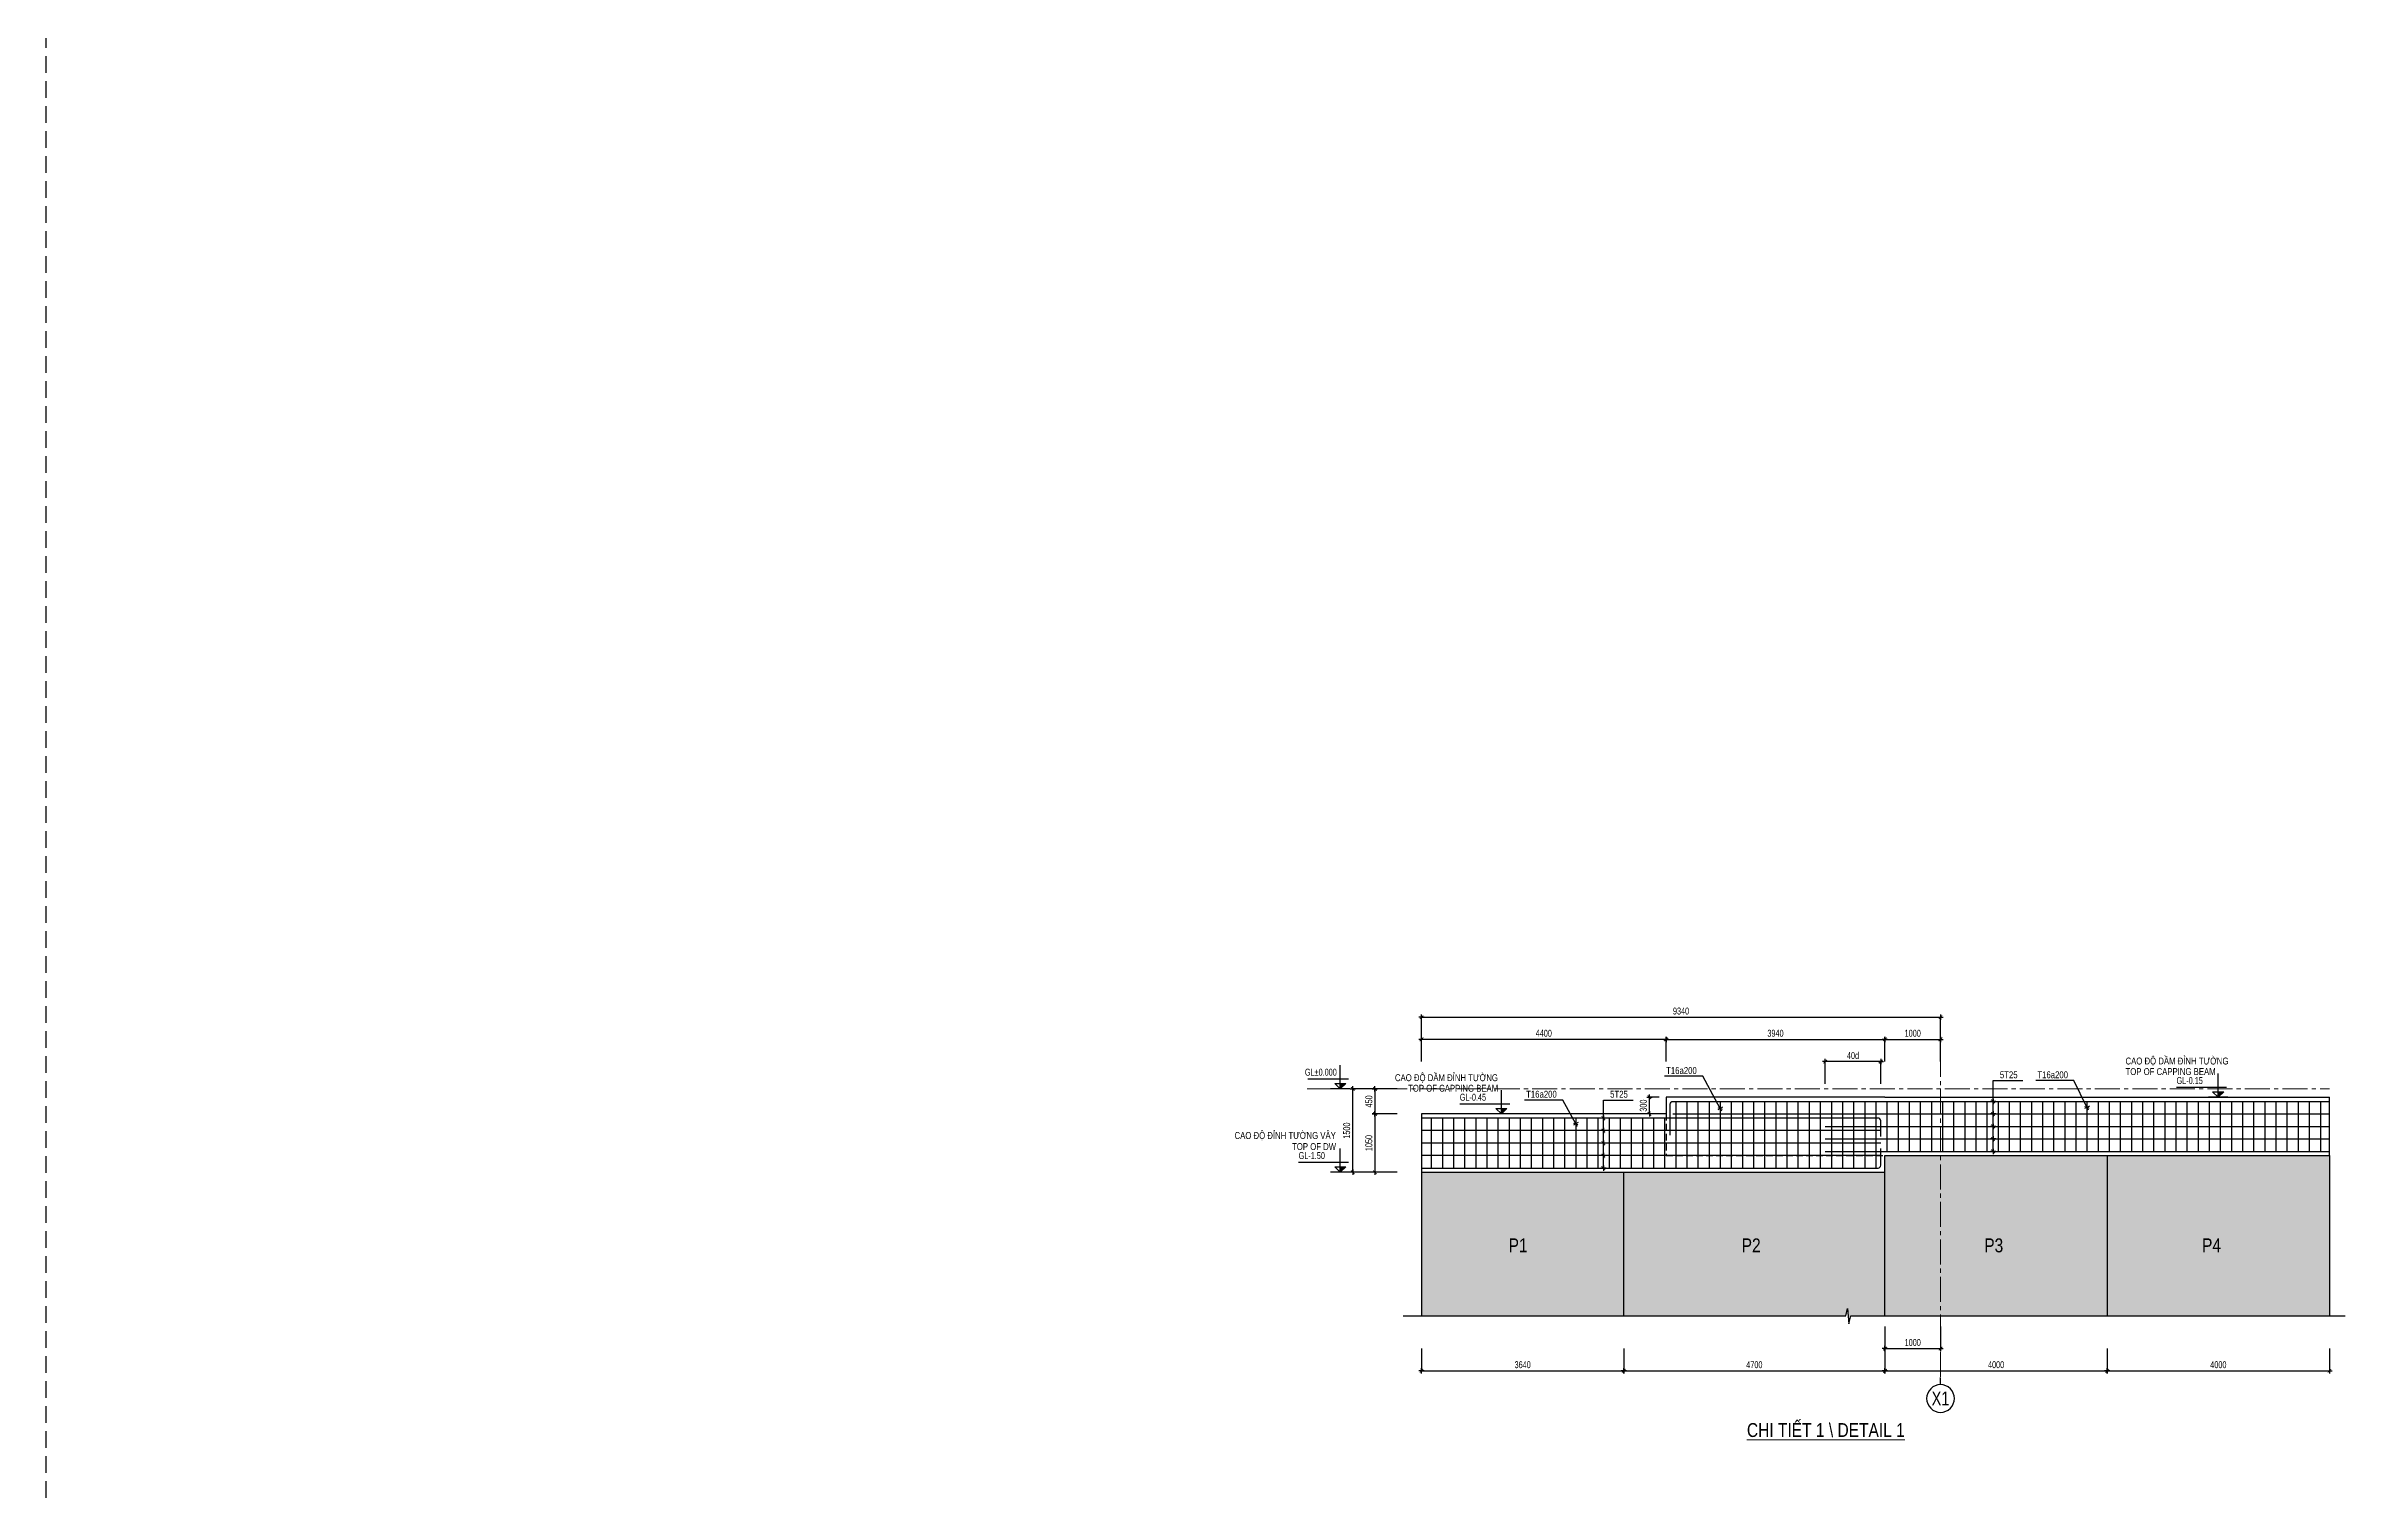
# Model space of a CAD drawing. Header units: millimetres. Extents: x 2611025 to 4139346, y -89870 to 101087.
# Drawn here: x 2754894 to 2796285, y -34281 to -8237 of the extents above; entities that cross this region are included whole.
import ezdxf
from ezdxf.enums import TextEntityAlignment as Align

# ---------------------------------------------------------------- set-up
doc = ezdxf.new("R2010")
doc.units = ezdxf.units.MM
doc.header["$LTSCALE"] = 1200
doc.header["$PDMODE"] = 35
for name, pattern in [('$$DASHED$$', [0.75, 0.5, -0.25]), ('CENTER2', [1.125, 0.75, -0.125, 0.125, -0.125]), ('HIDDEN', [0.375, 0.25, -0.125])]:
    doc.linetypes.add(name, pattern=pattern)
for name, color, linetype in [('CDC.01.AXIS', 160, 'CENTER2'), ('CDC.02.DIM', 1, 'Continuous'), ('CDC.04.HIDDEN', 8, 'HIDDEN'), ('CDC.05.STEEL', 4, 'Continuous'), ('CDC.06.TEXT', 2, 'Continuous'), ('CDC.10.HATCH', 251, 'Continuous'), ('CDC.11.NOTE', 8, 'Continuous'), ('S-BAO', 3, 'Continuous')]:
    doc.layers.add(name, color=color, linetype=linetype)
for name, color, linetype, lineweight in [('TCHI', 4, 'HIDDEN', 30), ('TEXTEN', 3, 'Continuous', 13), ('TEXTVN', 2, 'Continuous', 20)]:
    doc.layers.add(name, color=color, linetype=linetype, lineweight=lineweight)
doc.styles.add('1', font='arial.ttf', dxfattribs={"width": 0.75})
doc.styles.add('Arial', font='arial.ttf', dxfattribs={"height": 480})
doc.styles.add('BIGTEXT', font='arial.ttf', dxfattribs={"width": 0.8})
doc.styles.add('DB_Arial', font='arial.ttf', dxfattribs={"width": 0.8})
doc.styles.add('SMTEXT', font='arial.ttf', dxfattribs={"width": 0.75})
doc.dimstyles.new('50X1', dxfattribs={"dimscale": 50, "dimtxt": 2.5, "dimasz": 0.008, "dimexe": 0, "dimexo": 0, "dimgap": 0.9, "dimtad": 1, "dimdec": 0, "dimzin": 13, "dimdsep": 46, "dimtxsty": '1', "dimblk1": 'CHEO', "dimblk2": 'CHEO', "dimsah": 1, "dimcen": 0, "dimclrd": 256, "dimclre": 256, "dimclrt": 3, "dimadec": 0, "dimazin": 0, "dimtfac": 1, "dimtdec": 0, "dimtix": 1, "dimtmove": 2, "dimatfit": 3, "dimldrblk": 'CHEO', "dimfxl": 8, "dimfxlon": 1, "dimtolj": 1, "dimtzin": 13, "dimarcsym": 0})

# ---------------------------------------------------------------- blocks, each defined once
blk = doc.blocks.new('_Axis name')
at = {"layer": 'CDC.02.DIM'}
blk.add_line((0, 2.5), (0, 0), dxfattribs=at)
blk.add_circle((0, 7.5), 5, dxfattribs=at)
at = {"layer": 'CDC.02.DIM', "style": 'BIGTEXT', "width": 0.75}
blk.add_attdef('.', text='', height=5, dxfattribs=at).set_placement((0, 7.5), align=Align.MIDDLE)
blk = doc.blocks.new('tag_cd')
at = {"layer": 'CDC.10.HATCH'}
blk.add_hatch(color=256, dxfattribs=at).paths.add_polyline_path([(180, 240), (420, 0), (420, 240)])
at = {"layer": 'CDC.02.DIM'}
for points in [[(420, 240), (420, 0), (660, 240), (180, 240), (420, 0), (420, 1020)], [(0, 0), (840, 0)], [(60, 420), (2220, 420)]]:
    blk.add_lwpolyline(points, dxfattribs=at)
at = {"layer": 'CDC.06.TEXT', "ltscale": 0.5, "style": 'SMTEXT', "width": 0.75}
blk.add_attdef('CD', text='', height=300, dxfattribs=at).set_placement((2220, 570), align=Align.RIGHT)
blk = doc.blocks.new('CHEO')
at = {"layer": 'CDC.02.DIM'}
for points in [[(-121, 0), (121, 0)], [(0, 121), (0, -121)]]:
    blk.add_lwpolyline(points, dxfattribs=at)
at = {"layer": 'CDC.02.DIM', "const_width": 40}
blk.add_lwpolyline([(80, 80), (-80, -81)], dxfattribs=at)
blk = doc.blocks.new('*D20')
at = {"layer": 'CDC.02.DIM', "lineweight": -2, "transparency": 16777216}
for p, q in [((2779648, -31681), (2779648, -32081)), ((2783288, -31681), (2783288, -32081)), ((2779648, -32081), (2783287, -32081))]:
    blk.add_line(p, q, dxfattribs=at)
at = {"layer": 'Defpoints', "color": 0, "transparency": 16777216}
for p in [(2779648, -31278), (2783288, -31278), (2783288, -32081)]:
    blk.add_point(p, dxfattribs=at)
at = {"layer": 'CDC.02.DIM', "lineweight": -2, "transparency": 16777216, "xscale": 0.4, "yscale": 0.4, "zscale": 0.4, "rotation": 180}
blk.add_blockref('CHEO', (2779648, -32081), dxfattribs=at)
at = {"layer": 'CDC.02.DIM', "lineweight": -2, "transparency": 16777216, "xscale": 0.4, "yscale": 0.4, "zscale": 0.4}
blk.add_blockref('CHEO', (2783288, -32081), dxfattribs=at)
at = {"layer": 'CDC.02.DIM', "color": 3, "transparency": 16777216, "insert": (2781468, -31972), "char_height": 125, "attachment_point": 5, "style": '1'}
blk.add_mtext('\\A1;3640', dxfattribs=at)
blk = doc.blocks.new('*D21')
at = {"layer": 'CDC.02.DIM', "lineweight": -2, "transparency": 16777216}
for p, q in [((2783288, -31681), (2783288, -32081)), ((2787988, -31681), (2787988, -32081)), ((2783288, -32081), (2787987, -32081))]:
    blk.add_line(p, q, dxfattribs=at)
at = {"layer": 'Defpoints', "color": 0, "transparency": 16777216}
for p in [(2783288, -31278), (2787988, -31278), (2787988, -32081)]:
    blk.add_point(p, dxfattribs=at)
at = {"layer": 'CDC.02.DIM', "lineweight": -2, "transparency": 16777216, "xscale": 0.4, "yscale": 0.4, "zscale": 0.4, "rotation": 180}
blk.add_blockref('CHEO', (2783288, -32081), dxfattribs=at)
at = {"layer": 'CDC.02.DIM', "lineweight": -2, "transparency": 16777216, "xscale": 0.4, "yscale": 0.4, "zscale": 0.4}
blk.add_blockref('CHEO', (2787988, -32081), dxfattribs=at)
at = {"layer": 'CDC.02.DIM', "color": 3, "transparency": 16777216, "insert": (2785638, -31972), "char_height": 125, "attachment_point": 5, "style": '1'}
blk.add_mtext('\\A1;4700', dxfattribs=at)
blk = doc.blocks.new('*D22')
at = {"layer": 'CDC.02.DIM', "lineweight": -2, "transparency": 16777216}
for p, q in [((2787988, -31681), (2787988, -32081)), ((2791988, -31681), (2791988, -32081)), ((2787988, -32081), (2791987, -32081))]:
    blk.add_line(p, q, dxfattribs=at)
at = {"layer": 'Defpoints', "color": 0, "transparency": 16777216}
for p in [(2787988, -31278), (2791988, -31278), (2791988, -32081)]:
    blk.add_point(p, dxfattribs=at)
at = {"layer": 'CDC.02.DIM', "lineweight": -2, "transparency": 16777216, "xscale": 0.4, "yscale": 0.4, "zscale": 0.4, "rotation": 180}
blk.add_blockref('CHEO', (2787988, -32081), dxfattribs=at)
at = {"layer": 'CDC.02.DIM', "lineweight": -2, "transparency": 16777216, "xscale": 0.4, "yscale": 0.4, "zscale": 0.4}
blk.add_blockref('CHEO', (2791988, -32081), dxfattribs=at)
at = {"layer": 'CDC.02.DIM', "color": 3, "transparency": 16777216, "insert": (2789988, -31972), "char_height": 125, "attachment_point": 5, "style": '1'}
blk.add_mtext('\\A1;4000', dxfattribs=at)
blk = doc.blocks.new('*D23')
at = {"layer": 'CDC.02.DIM', "lineweight": -2, "transparency": 16777216}
for p, q in [((2779210, -27008), (2778810, -27008)), ((2778810, -27008), (2778810, -27457)), ((2779210, -27458), (2778810, -27458))]:
    blk.add_line(p, q, dxfattribs=at)
at = {"layer": 'Defpoints', "color": 0, "transparency": 16777216}
for p in [(2779401, -27008), (2778810, -27458), (2779401, -27458)]:
    blk.add_point(p, dxfattribs=at)
at = {"layer": 'CDC.02.DIM', "lineweight": -2, "transparency": 16777216, "xscale": 0.4, "yscale": 0.4, "zscale": 0.4}
for p, rotation in [((2778810, -27008), 90), ((2778810, -27458), 270)]:
    blk.add_blockref('CHEO', p, dxfattribs=dict(at, rotation=rotation))
at = {"layer": 'CDC.02.DIM', "color": 3, "transparency": 16777216, "insert": (2778701, -27233), "char_height": 125, "attachment_point": 5, "rotation": 90, "style": '1'}
blk.add_mtext('\\A1;450', dxfattribs=at)
blk = doc.blocks.new('*D24')
at = {"layer": 'CDC.02.DIM', "lineweight": -2, "transparency": 16777216}
for p, q in [((2779210, -27458), (2778810, -27458)), ((2778810, -27458), (2778810, -28507)), ((2779210, -28508), (2778810, -28508))]:
    blk.add_line(p, q, dxfattribs=at)
at = {"layer": 'Defpoints', "color": 0, "transparency": 16777216}
for p in [(2779401, -27458), (2778810, -28508), (2779401, -28508)]:
    blk.add_point(p, dxfattribs=at)
at = {"layer": 'CDC.02.DIM', "lineweight": -2, "transparency": 16777216, "xscale": 0.4, "yscale": 0.4, "zscale": 0.4}
for p, rotation in [((2778810, -27458), 90), ((2778810, -28508), 270)]:
    blk.add_blockref('CHEO', p, dxfattribs=dict(at, rotation=rotation))
at = {"layer": 'CDC.02.DIM', "color": 3, "transparency": 16777216, "insert": (2778701, -27983), "char_height": 125, "attachment_point": 5, "rotation": 90, "style": '1'}
blk.add_mtext('\\A1;1050', dxfattribs=at)
blk = doc.blocks.new('*D29')
at = {"layer": 'CDC.02.DIM', "lineweight": -2, "transparency": 16777216}
for p, q in [((2791988, -31681), (2791988, -32081)), ((2795988, -31681), (2795988, -32081)), ((2791988, -32081), (2795987, -32081))]:
    blk.add_line(p, q, dxfattribs=at)
at = {"layer": 'Defpoints', "color": 0, "transparency": 16777216}
for p in [(2791988, -31278), (2795988, -31278), (2795988, -32081)]:
    blk.add_point(p, dxfattribs=at)
at = {"layer": 'CDC.02.DIM', "lineweight": -2, "transparency": 16777216, "xscale": 0.4, "yscale": 0.4, "zscale": 0.4, "rotation": 180}
blk.add_blockref('CHEO', (2791988, -32081), dxfattribs=at)
at = {"layer": 'CDC.02.DIM', "lineweight": -2, "transparency": 16777216, "xscale": 0.4, "yscale": 0.4, "zscale": 0.4}
blk.add_blockref('CHEO', (2795988, -32081), dxfattribs=at)
at = {"layer": 'CDC.02.DIM', "color": 3, "transparency": 16777216, "insert": (2793988, -31972), "char_height": 125, "attachment_point": 5, "style": '1'}
blk.add_mtext('\\A1;4000', dxfattribs=at)
blk = doc.blocks.new('*D31')
at = {"layer": 'CDC.02.DIM', "lineweight": -2, "transparency": 16777216}
for p, q in [((2784048, -26516), (2784048, -26116)), ((2784048, -26116), (2787987, -26116)), ((2787988, -26516), (2787988, -26116))]:
    blk.add_line(p, q, dxfattribs=at)
at = {"layer": 'Defpoints', "color": 0, "transparency": 16777216}
for p in [(2787988, -26116), (2784048, -27158), (2787988, -27158)]:
    blk.add_point(p, dxfattribs=at)
at = {"layer": 'CDC.02.DIM', "lineweight": -2, "transparency": 16777216, "xscale": 0.4, "yscale": 0.4, "zscale": 0.4, "rotation": 180}
blk.add_blockref('CHEO', (2784048, -26116), dxfattribs=at)
at = {"layer": 'CDC.02.DIM', "lineweight": -2, "transparency": 16777216, "xscale": 0.4, "yscale": 0.4, "zscale": 0.4}
blk.add_blockref('CHEO', (2787988, -26116), dxfattribs=at)
at = {"layer": 'CDC.02.DIM', "color": 3, "transparency": 16777216, "insert": (2786018, -26007), "char_height": 125, "attachment_point": 5, "style": '1'}
blk.add_mtext('\\A1;3940', dxfattribs=at)
blk = doc.blocks.new('*D32')
at = {"layer": 'CDC.02.DIM', "lineweight": -2, "transparency": 16777216}
for p, q in [((2779648, -26516), (2779648, -26116)), ((2784047, -26116), (2779648, -26116)), ((2784048, -26516), (2784048, -26116))]:
    blk.add_line(p, q, dxfattribs=at)
at = {"layer": 'Defpoints', "color": 0, "transparency": 16777216}
for p in [(2779648, -26116), (2779648, -27158), (2784048, -27158)]:
    blk.add_point(p, dxfattribs=at)
at = {"layer": 'CDC.02.DIM', "lineweight": -2, "transparency": 16777216, "xscale": 0.4, "yscale": 0.4, "zscale": 0.4, "rotation": 180}
blk.add_blockref('CHEO', (2779648, -26116), dxfattribs=at)
at = {"layer": 'CDC.02.DIM', "lineweight": -2, "transparency": 16777216, "xscale": 0.4, "yscale": 0.4, "zscale": 0.4}
blk.add_blockref('CHEO', (2784048, -26116), dxfattribs=at)
at = {"layer": 'CDC.02.DIM', "color": 3, "transparency": 16777216, "insert": (2781848, -26007), "char_height": 125, "attachment_point": 5, "style": '1'}
blk.add_mtext('\\A1;4400', dxfattribs=at)
blk = doc.blocks.new('*D94')
at = {"layer": 'CDC.02.DIM', "lineweight": -2, "transparency": 16777216}
for p, q in [((2783924, -27158), (2783749, -27158)), ((2783749, -27457), (2783749, -27158)), ((2783924, -27458), (2783749, -27458))]:
    blk.add_line(p, q, dxfattribs=at)
at = {"layer": 'Defpoints', "color": 0, "transparency": 16777216}
for p in [(2783749, -27158), (2783924, -27158), (2783924, -27458)]:
    blk.add_point(p, dxfattribs=at)
at = {"layer": 'CDC.02.DIM', "lineweight": -2, "transparency": 16777216, "xscale": 0.4, "yscale": 0.4, "zscale": 0.4}
for p, rotation in [((2783749, -27158), 90), ((2783749, -27458), 270)]:
    blk.add_blockref('CHEO', p, dxfattribs=dict(at, rotation=rotation))
at = {"layer": 'CDC.02.DIM', "color": 3, "transparency": 16777216, "insert": (2783640, -27308), "char_height": 125, "attachment_point": 5, "rotation": 90, "style": '1'}
blk.add_mtext('\\A1;300', dxfattribs=at)
blk = doc.blocks.new('*D1651')
at = {"layer": 'CDC.02.DIM', "lineweight": -2, "transparency": 16777216}
for p, q in [((2787988, -31281), (2787988, -31681)), ((2788988, -31281), (2788988, -31681)), ((2787988, -31681), (2788988, -31681))]:
    blk.add_line(p, q, dxfattribs=at)
at = {"layer": 'Defpoints', "color": 0, "transparency": 16777216}
for p in [(2787988, -31278), (2788988, -31278), (2788988, -31681)]:
    blk.add_point(p, dxfattribs=at)
at = {"layer": 'CDC.02.DIM', "lineweight": -2, "transparency": 16777216, "xscale": 0.4, "yscale": 0.4, "zscale": 0.4, "rotation": 180}
blk.add_blockref('CHEO', (2787988, -31681), dxfattribs=at)
at = {"layer": 'CDC.02.DIM', "lineweight": -2, "transparency": 16777216, "xscale": 0.4, "yscale": 0.4, "zscale": 0.4}
blk.add_blockref('CHEO', (2788988, -31681), dxfattribs=at)
at = {"layer": 'CDC.02.DIM', "color": 3, "transparency": 16777216, "insert": (2788488, -31572), "char_height": 125, "attachment_point": 5, "style": '1'}
blk.add_mtext('\\A1;1000', dxfattribs=at)
blk = doc.blocks.new('*D1652')
at = {"layer": 'CDC.02.DIM', "lineweight": -2, "transparency": 16777216}
for p, q in [((2787988, -26516), (2787988, -26116)), ((2787988, -26116), (2788987, -26116)), ((2788988, -26516), (2788988, -26116))]:
    blk.add_line(p, q, dxfattribs=at)
at = {"layer": 'Defpoints', "color": 0, "transparency": 16777216}
for p in [(2788988, -26116), (2787988, -27158), (2788988, -27158)]:
    blk.add_point(p, dxfattribs=at)
at = {"layer": 'CDC.02.DIM', "lineweight": -2, "transparency": 16777216, "xscale": 0.4, "yscale": 0.4, "zscale": 0.4, "rotation": 180}
blk.add_blockref('CHEO', (2787988, -26116), dxfattribs=at)
at = {"layer": 'CDC.02.DIM', "lineweight": -2, "transparency": 16777216, "xscale": 0.4, "yscale": 0.4, "zscale": 0.4}
blk.add_blockref('CHEO', (2788988, -26116), dxfattribs=at)
at = {"layer": 'CDC.02.DIM', "color": 3, "transparency": 16777216, "insert": (2788488, -26007), "char_height": 125, "attachment_point": 5, "style": '1'}
blk.add_mtext('\\A1;1000', dxfattribs=at)
blk = doc.blocks.new('*D1942')
at = {"layer": 'CDC.02.DIM', "lineweight": -2, "transparency": 16777216}
for p, q in [((2778810, -27008), (2778410, -27008)), ((2778410, -28507), (2778410, -27008)), ((2778810, -28508), (2778410, -28508))]:
    blk.add_line(p, q, dxfattribs=at)
at = {"layer": 'Defpoints', "color": 0, "transparency": 16777216}
for p in [(2778410, -27008), (2779401, -27008), (2779401, -28508)]:
    blk.add_point(p, dxfattribs=at)
at = {"layer": 'CDC.02.DIM', "lineweight": -2, "transparency": 16777216, "xscale": 0.4, "yscale": 0.4, "zscale": 0.4}
for p, rotation in [((2778410, -27008), 90), ((2778410, -28508), 270)]:
    blk.add_blockref('CHEO', p, dxfattribs=dict(at, rotation=rotation))
at = {"layer": 'CDC.02.DIM', "color": 3, "transparency": 16777216, "insert": (2778301, -27758), "char_height": 125, "attachment_point": 5, "rotation": 90, "style": '1'}
blk.add_mtext('\\A1;1500', dxfattribs=at)
blk = doc.blocks.new('A$Cb9eba105')
at = {"layer": 'CDC.10.HATCH', "lineweight": 5, "true_color": 0x939598}
blk.add_hatch(color=252, dxfattribs=at).paths.add_polyline_path([(-75, 100), (-175, 0), (-175, 100)])
at = {"layer": 'CDC.02.DIM'}
for points in [[(-175, 100), (-175, 0), (-275, 100), (-75, 100), (-175, 0), (-175, 425)], [(-25, 175), (-762, 175)], [(0, 0), (-350, 0)]]:
    blk.add_lwpolyline(points, dxfattribs=at)
at = {"layer": 'CDC.06.TEXT', "ltscale": 0.5, "style": 'SMTEXT', "width": 0.75}
blk.add_attdef('GL±0.00', text='', height=125, dxfattribs=at).set_placement((-238, 238), align=Align.RIGHT)
blk = doc.blocks.new('*U1946')
at = {"layer": 'CDC.05.STEEL'}
blk.add_line((0, 600), (0, -600), dxfattribs=at)
blk = doc.blocks.new('*U1947')
at = {"layer": 'CDC.05.STEEL', "color": 0, "linetype": 'ByBlock', "lineweight": -2, "transparency": 16777216}
for p in [(0, 0), (200, 0), (400, 0), (600, 0), (800, 0), (1000, 0), (1200, 0), (1400, 0), (1600, 0), (1800, 0), (2000, 0), (2200, 0), (2400, 0), (2600, 0), (2800, 0), (3000, 0), (3200, 0), (3400, 0), (3600, 0)]:
    blk.add_blockref('*U1946', p, dxfattribs=at)
blk = doc.blocks.new('*D1948')
at = {"layer": 'CDC.02.DIM', "lineweight": -2, "transparency": 16777216}
for p, q in [((2786913, -26916), (2786913, -26516)), ((2787912, -26516), (2786913, -26516)), ((2787913, -26916), (2787913, -26516))]:
    blk.add_line(p, q, dxfattribs=at)
at = {"layer": 'Defpoints', "color": 0, "transparency": 16777216}
for p in [(2786913, -26516), (2786913, -27683), (2787913, -27683)]:
    blk.add_point(p, dxfattribs=at)
at = {"layer": 'CDC.02.DIM', "lineweight": -2, "transparency": 16777216, "xscale": 0.4, "yscale": 0.4, "zscale": 0.4, "rotation": 180}
blk.add_blockref('CHEO', (2786913, -26516), dxfattribs=at)
at = {"layer": 'CDC.02.DIM', "lineweight": -2, "transparency": 16777216, "xscale": 0.4, "yscale": 0.4, "zscale": 0.4}
blk.add_blockref('CHEO', (2787913, -26516), dxfattribs=at)
at = {"layer": 'CDC.02.DIM', "color": 3, "transparency": 16777216, "insert": (2787413, -26407), "char_height": 125, "attachment_point": 5, "style": '1'}
blk.add_mtext('\\A1;40d', dxfattribs=at)
blk = doc.blocks.new('*U1949')
at = {"layer": 'CDC.05.STEEL'}
blk.add_line((0, 450), (0, -450), dxfattribs=at)
blk = doc.blocks.new('*U1950')
at = {"layer": 'CDC.05.STEEL', "color": 0, "linetype": 'ByBlock', "lineweight": -2, "transparency": 16777216}
for p in [(-4200, 0), (-4000, 0), (-3800, 0), (-3600, 0), (-3400, 0), (-3200, 0), (-3000, 0), (-2800, 0), (-2600, 0), (-2400, 0), (-2200, 0), (-2000, 0), (-1800, 0), (-1600, 0), (-1400, 0), (-1200, 0), (-1000, 0), (-800, 0), (-600, 0), (-400, 0), (-200, 0), (0, 0)]:
    blk.add_blockref('*U1949', p, dxfattribs=at)
blk = doc.blocks.new('*U1951')
at = {"layer": 'CDC.05.STEEL'}
blk.add_line((0, 450), (0, -450), dxfattribs=at)
blk = doc.blocks.new('*U1953')
at = {"layer": 'CDC.05.STEEL', "color": 0, "linetype": 'ByBlock', "lineweight": -2, "transparency": 16777216}
for p in [(0, 0), (200, 0), (400, 0), (600, 0), (800, 0), (1000, 0), (1200, 0), (1400, 0), (1600, 0), (1800, 0), (2000, 0), (2200, 0), (2400, 0), (2600, 0), (2800, 0), (3000, 0), (3200, 0), (3400, 0), (3600, 0), (3800, 0), (4000, 0), (4200, 0), (4400, 0), (4600, 0), (4800, 0), (5000, 0), (5200, 0), (5400, 0), (5600, 0), (5800, 0), (6000, 0), (6200, 0), (6400, 0), (6600, 0), (6800, 0), (7000, 0), (7200, 0), (7400, 0), (7600, 0), (7800, 0)]:
    blk.add_blockref('*U1951', p, dxfattribs=at)
blk = doc.blocks.new('*D1954')
at = {"layer": 'CDC.02.DIM', "lineweight": -2, "transparency": 16777216}
for p, q in [((2779648, -26116), (2779648, -25716)), ((2779648, -25716), (2788987, -25716)), ((2788988, -26116), (2788988, -25716))]:
    blk.add_line(p, q, dxfattribs=at)
at = {"layer": 'Defpoints', "color": 0, "transparency": 16777216}
for p in [(2788988, -25716), (2779648, -27158), (2788988, -27008)]:
    blk.add_point(p, dxfattribs=at)
at = {"layer": 'CDC.02.DIM', "lineweight": -2, "transparency": 16777216, "xscale": 0.4, "yscale": 0.4, "zscale": 0.4, "rotation": 180}
blk.add_blockref('CHEO', (2779648, -25716), dxfattribs=at)
at = {"layer": 'CDC.02.DIM', "lineweight": -2, "transparency": 16777216, "xscale": 0.4, "yscale": 0.4, "zscale": 0.4}
blk.add_blockref('CHEO', (2788988, -25716), dxfattribs=at)
at = {"layer": 'CDC.02.DIM', "color": 3, "transparency": 16777216, "insert": (2784318, -25607), "char_height": 125, "attachment_point": 5, "style": '1'}
blk.add_mtext('\\A1;9340', dxfattribs=at)

msp = doc.modelspace()

# ---------------------------------------------------------------- hatches: boundary and pattern name
at = {"layer": 'CDC.10.HATCH', "lineweight": 5, "true_color": 0x939598}
h = msp.add_hatch(dxfattribs=at)
h.set_pattern_fill('AR-CONC', color=252)
h.paths.add_polyline_path([(2779647.9, -28507.5), (2779647.9, -31093.8), (2783287.9, -31093.8), (2783287.9, -28507.5)])
h.paths.add_polyline_path([(2783287.9, -28507.5), (2783287.9, -31093.8), (2787281.3, -31093.8), (2787314, -30961.2), (2787338.2, -31234.6), (2787375.9, -31093.8), (2787987.9, -31093.8), (2787987.9, -28507.5)])
h.paths.add_polyline_path([(2788987.9, -28207.5), (2787987.9, -28207.5), (2787987.9, -31093.8), (2788987.9, -31093.8)])
h.paths.add_polyline_path([(2788987.9, -28207.5), (2788987.9, -31093.8), (2791987.9, -31093.8), (2791987.9, -28207.5)])
h.paths.add_polyline_path([(2791987.9, -28207.5), (2791987.9, -31093.8), (2795987.9, -31093.8), (2795987.9, -28207.5)])
h.paths.add_polyline_path([(2781153.4, -30010.2), (2781601.3, -30010.2), (2781601.3, -29641.6), (2781153.4, -29641.6)], flags=24)
h.paths.add_polyline_path([(2785347.8, -30010.2), (2785795.6, -30010.2), (2785795.6, -29641.6), (2785347.8, -29641.6)], flags=24)
h.paths.add_polyline_path([(2789712.6, -30010.9), (2790161.9, -30010.9), (2790161.9, -29638.1), (2789712.6, -29638.1)], flags=24)
h.paths.add_polyline_path([(2793632.5, -30009), (2794080.3, -30009), (2794080.3, -29640.4), (2793632.5, -29640.4)], flags=24)

# ---------------------------------------------------------------- linework, layer by layer
at = {"layer": 'CDC.01.AXIS', "color": 5, "lineweight": 9, "ltscale": 0.5, "true_color": 0x0000ff}
for p, q in [((2788987.9, -25667.4), (2788987.9, -32204.6)), ((2777591.9, -27007.5), (2795987.9, -27007.5))]:
    msp.add_line(p, q, dxfattribs=at)
at = {"layer": 'CDC.04.HIDDEN', "linetype": '$$DASHED$$', "ltscale": 0.2}
msp.add_lwpolyline([(2784047.9, -27457.5), (2784047.9, -28207.5), (2787987.9, -28207.5)], dxfattribs=at)
at = {"layer": 'CDC.05.STEEL'}
for p, q in [((2784172.9, -27457.5), (2795987.9, -27457.5)), ((2786912.9, -27682.5), (2795987.9, -27682.5)), ((2787912.9, -27757.5), (2779647.9, -27757.5)), ((2787912.9, -27982.5), (2779647.9, -27982.5)), ((2786912.9, -27907.5), (2795987.9, -27907.5)), ((2786912.9, -28132.5), (2795987.9, -28132.5)), ((2787912.9, -28207.5), (2779647.9, -28207.5))]:
    msp.add_line(p, q, dxfattribs=at)
for points in [[(2784122.9, -27839.3), (2784122.9, -27282.5, -0.4142149), (2784172.9, -27232.5), (2795987.9, -27232.5)], [(2787912.9, -27865.1), (2787912.9, -27582.5, 0.4142131), (2787862.9, -27532.5), (2779647.9, -27532.5)], [(2779647.9, -28432.5), (2787862.9, -28432.5, 0.4142136), (2787912.9, -28382.5), (2787912.9, -28081.1)]]:
    msp.add_lwpolyline(points, format="xyb", dxfattribs=at)
at = {"layer": 'CDC.11.NOTE'}
msp.add_lwpolyline([(2779320.5, -31093.8), (2787281.3, -31093.8), (2787314, -30961.2), (2787338.2, -31234.6), (2787375.9, -31093.8), (2787375.9, -31093.8), (2796268.3, -31093.8)], dxfattribs=at)
at = {"layer": 'S-BAO'}
for p, q in [((2787987.9, -27157.5), (2795987.9, -27157.5)), ((2795987.9, -28207.5), (2795987.9, -27157.5)), ((2779647.9, -27457.5), (2779647.9, -31093.8)), ((2779647.9, -28507.5), (2787987.9, -28507.5)), ((2783287.9, -31093.8), (2783287.9, -28507.5)), ((2787987.9, -31093.8), (2787987.9, -28207.5)), ((2787987.9, -28207.5), (2795987.9, -28207.5)), ((2791987.9, -28207.5), (2791987.9, -31093.8)), ((2795987.9, -28207.5), (2795987.9, -31093.8))]:
    msp.add_line(p, q, dxfattribs=at)
msp.add_lwpolyline([(2787987.9, -27157.5), (2784047.9, -27157.5), (2784047.9, -27457.5), (2779647.9, -27457.5)], dxfattribs=at)
at = {"layer": 'TCHI'}
msp.add_lwpolyline([(2754894.3, 17806.3), (2870441.2, 17806.3), (2870441.2, -78017.7), (2754894.3, -78017.7)], close=True, dxfattribs=at)

# ---------------------------------------------------------------- block references
at = {"layer": 'CDC.02.DIM'}
msp.add_blockref('A$Cb9eba105', (2778361.4, -27007.5), dxfattribs=at).add_auto_attribs({'GL±0.00': 'GL%%p0.000'})
ref = msp.add_blockref('tag_cd', (2794160.1, -27157.5), dxfattribs=dict(at, xscale=-0.4166666666666667, yscale=0.4166666666666667, zscale=0.4166666666666667))
ref.add_attrib('CD', 'GL-0.15', dxfattribs={"layer": 'CDC.06.TEXT', "ltscale": 0.5, "height": 125, "style": 'SMTEXT', "width": 0.75}).set_placement((2793708.3, -26920), align=Align.RIGHT)
ref = msp.add_blockref('tag_cd', (2781261.1, -27457.5), dxfattribs=dict(at, xscale=-0.4166666666666667, yscale=0.4166666666666667, zscale=0.4166666666666667))
ref.add_attrib('CD', 'GL-0.45', dxfattribs={"layer": 'CDC.06.TEXT', "ltscale": 0.5, "height": 125, "style": 'SMTEXT', "width": 0.75}).set_placement((2780809.3, -27220), align=Align.RIGHT)
ref = msp.add_blockref('tag_cd', (2778361.4, -28507.5), dxfattribs=dict(at, xscale=-0.4166666666666667, yscale=0.4166666666666667, zscale=0.4166666666666667))
ref.add_attrib('CD', 'GL-1.50', dxfattribs={"layer": 'CDC.06.TEXT', "ltscale": 0.5, "height": 125, "style": 'SMTEXT', "width": 0.75}).set_placement((2777909.6, -28270), align=Align.RIGHT)
ref = msp.add_blockref('_Axis name', (2788987.9, -32204.6), dxfattribs=dict(at, xscale=-50, yscale=50, zscale=50, rotation=180))
ref.add_attrib('.', 'X1', dxfattribs={"height": 250, "style": 'BIGTEXT', "width": 0.75}).set_placement((2788987.9, -32579.6), align=Align.MIDDLE)
at = {"layer": 'CDC.05.STEEL'}
for name, p in [('*U1947', (2784222.9, -27832.5)), ('*U1953', (2788022.9, -27682.5)), ('*U1950', (2784022.9, -27982.5))]:
    msp.add_blockref(name, p, dxfattribs=at)

# ---------------------------------------------------------------- texts
at = {"layer": 'CDC.06.TEXT', "style": 'Arial', "width": 0.8}
for s, p in [('P1', (2781214.8, -29948.8)), ('P2', (2785409.2, -29948.8)), ('P3', (2789774.8, -29948.8)), ('P4', (2793693.9, -29947.6))]:
    msp.add_text(s, height=250, dxfattribs=at).set_placement(p)
at = {"layer": 'TEXTEN', "style": 'DB_Arial', "width": 0.8}
for s, p in [('T16a200', (2784601.3, -26739.3)), ('5T25', (2790374.7, -26815.8)), ('T16a200', (2791282, -26815.8)), ('T16a200', (2782082, -27165.9)), ('5T25', (2783360.7, -27165.9))]:
    msp.add_text(s, height=125, dxfattribs=at).set_placement(p, align=Align.RIGHT)
at = {"layer": 'TEXTVN', "style": 'DB_Arial', "width": 0.8}
for s, height, p in [('CAO ĐỘ DẦM ĐỈNH TƯỜNG', 125, (2792317, -26568.3)), ('CAO ĐỘ DẦM ĐỈNH TƯỜNG', 125, (2779169.5, -26868.3)), ('TOP OF CAPPING BEAM', 125, (2792317, -26758.4)), ('TOP OF CAPPING BEAM', 125, (2779406.1, -27058.4)), ('CAO ĐỘ ĐỈNH TƯỜNG VÂY', 125, (2776283.5, -27908.4)), ('TOP OF DW', 125, (2777318.6, -28108.4)), ('%%UCHI TIẾT 1 \\ DETAIL 1', 250, (2785503.7, -33272.4))]:
    msp.add_text(s, height=height, dxfattribs=at).set_placement(p)

# ---------------------------------------------------------------- dimensions: what is measured, and where the dimension line sits
at = {"layer": 'CDC.02.DIM'}
for base, p1, p2, picture, middle in [((2788987.9, -25715.8), (2779647.9, -27157.5), (2788987.9, -27007.5), '*D1954', (2784317.9, -25606.9)), ((2779647.9, -26115.8), (2784047.9, -27157.5), (2779647.9, -27157.5), '*D32', (2781847.9, -26007)), ((2787987.9, -26115.8), (2784047.9, -27157.5), (2787987.9, -27157.5), '*D31', (2786017.9, -26006.9)), ((2788987.9, -26115.8), (2787987.9, -27157.5), (2788987.9, -27157.5), '*D1652', (2788487.9, -26007)), ((2783287.9, -32081.1), (2779647.9, -31277.9), (2783287.9, -31277.9), '*D20', (2781467.9, -31972.2)), ((2787987.9, -32081.1), (2783287.9, -31277.9), (2787987.9, -31277.9), '*D21', (2785637.9, -31972.3)), ((2791987.9, -32081.1), (2787987.9, -31277.9), (2791987.9, -31277.9), '*D22', (2789987.9, -31972.3)), ((2788987.9, -31681.1), (2787987.9, -31277.9), (2788987.9, -31277.9), '*D1651', (2788487.9, -31572.3)), ((2795987.9, -32081.1), (2791987.9, -31277.9), (2795987.9, -31277.9), '*D29', (2793987.9, -31972.3))]:
    dim = msp.add_linear_dim(base=base, p1=p1, p2=p2, dimstyle='50X1', dxfattribs=at)
    dim.commit()
    dim.dimension.update_dxf_attribs({"geometry": picture, "text_midpoint": middle})
dim = msp.add_linear_dim(base=(2786912.9, -26515.8), p1=(2787912.9, -27682.5), p2=(2786912.9, -27682.5), text='40d', dimstyle='50X1', dxfattribs=at)
dim.commit()
dim.dimension.update_dxf_attribs({"geometry": '*D1948', "text_midpoint": (2787412.9, -26407)})
for base, p1, p2, picture, middle in [((2778409.8, -27007.5), (2779400.7, -28507.5), (2779400.7, -27007.5), '*D1942', (2778300.9, -27757.5)), ((2778809.8, -27457.5), (2779400.7, -27007.5), (2779400.7, -27457.5), '*D23', (2778700.9, -27232.5)), ((2783748.7, -27157.5), (2783923.8, -27457.5), (2783923.8, -27157.5), '*D94', (2783639.8, -27307.5)), ((2778809.8, -28507.5), (2779400.7, -27457.5), (2779400.7, -28507.5), '*D24', (2778700.9, -27982.5))]:
    dim = msp.add_linear_dim(base=base, p1=p1, p2=p2, angle=90, dimstyle='50X1', dxfattribs=at)
    dim.commit()
    dim.dimension.update_dxf_attribs({"geometry": picture, "text_midpoint": middle})

# ---------------------------------------------------------------- leaders
for points in [[(2785022.9, -27360.1), (2784708.4, -26781), (2784023.3, -26781)], [(2789934.8, -28132.5), (2789934.8, -26857.5), (2790468.3, -26857.5)], [(2789934.8, -27907.5), (2789934.8, -26857.5), (2790468.3, -26857.5)], [(2789934.8, -27682.5), (2789934.8, -26857.5), (2790468.3, -26857.5)], [(2789934.8, -27457.5), (2789934.8, -26857.5), (2790468.3, -26857.5)], [(2789934.8, -27232.5), (2789934.8, -26857.5), (2790468.3, -26857.5)], [(2791622.9, -27338.1), (2791389, -26857.5), (2790704, -26857.5)], [(2782422.9, -27638.1), (2782189, -27207.5), (2781504, -27207.5)], [(2782920.8, -28432.5), (2782920.8, -27207.5), (2783454.3, -27207.5)], [(2782920.8, -28207.5), (2782920.8, -27207.5), (2783454.3, -27207.5)], [(2782920.8, -27982.5), (2782920.8, -27207.5), (2783454.3, -27207.5)], [(2782920.8, -27757.5), (2782920.8, -27207.5), (2783454.3, -27207.5)], [(2782920.8, -27532.5), (2782920.8, -27207.5), (2783454.3, -27207.5)]]:
    msp.add_leader(points, dimstyle='50X1', override={"dimgap": 0.9, "dimtad": 0}, dxfattribs=at)

doc.saveas('drawing.dxf')
